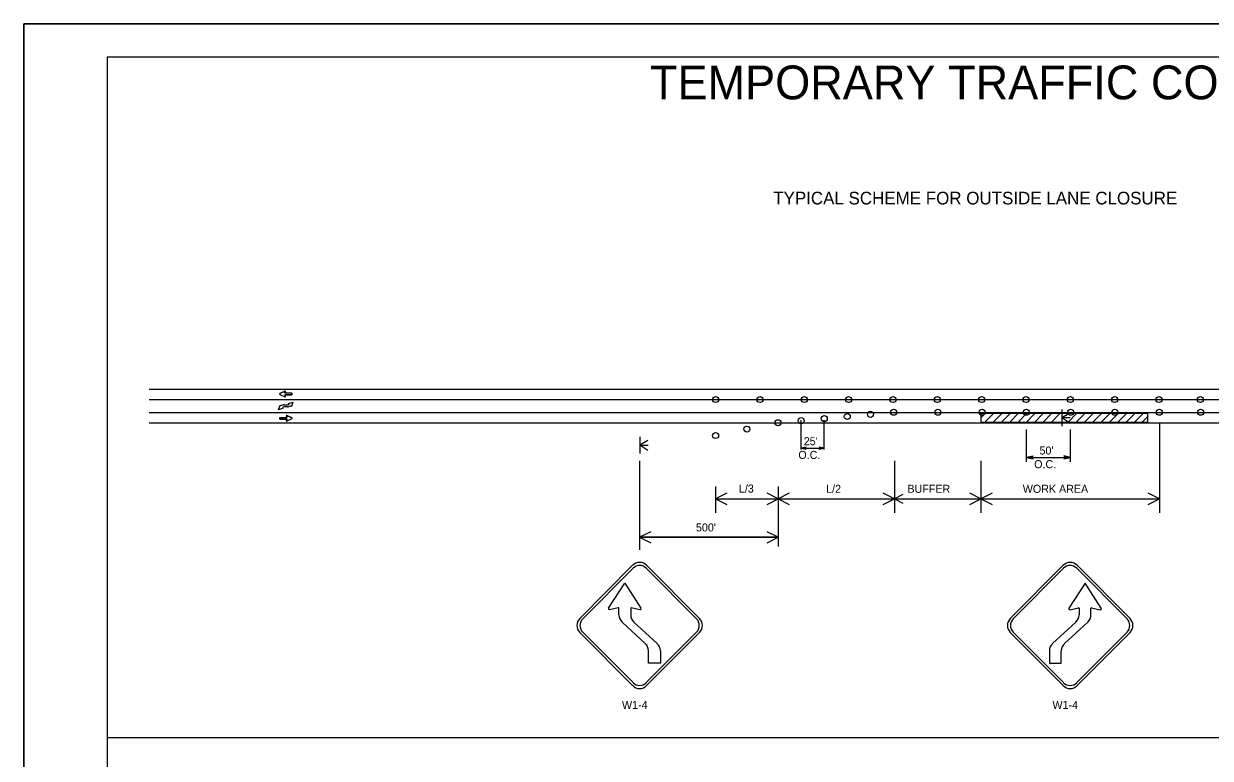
# Model space of a CAD drawing. Extents: x 0 to 34, y 0 to 22.
# Drawn here: x 0 to 17.79, y 11 to 22 of the extents above; entities that cross this region are included whole.
import ezdxf

# ---------------------------------------------------------------- set-up
doc = ezdxf.new("R2010")
doc.units = 0
for name, color, linetype in [('ANNO-SHT', 7, 'Continuous'), ('Level 1', 7, 'Continuous'), ('Level 12', 7, 'Continuous'), ('Level 32', 7, 'Continuous'), ('Level 40', 7, 'Continuous'), ('PlotBorder', 7, 'Continuous'), ('SHADE-GENERIC', 7, 'Continuous'), ('SHT-BNDRY', 7, 'Continuous'), ('SHT-FENCE', 7, 'Continuous')]:
    doc.layers.add(name, color=color, linetype=linetype)

msp = doc.modelspace()

# ---------------------------------------------------------------- linework, layer by layer
at = {"layer": 'Level 1'}
for p, q in [((1.882, 16.527), (29.895, 16.527)), ((1.882, 16.372), (29.895, 16.372)), ((3.915, 16.499), (3.84, 16.461)), ((3.84, 16.461), (3.915, 16.499)), ((3.84, 16.449), (3.915, 16.411)), ((3.84, 16.449), (3.915, 16.411)), ((3.911, 16.497), (3.911, 16.497)), ((3.913, 16.473), (3.924, 16.489)), ((3.924, 16.489), (3.913, 16.473)), ((3.924, 16.421), (3.913, 16.437)), ((3.924, 16.421), (3.913, 16.437)), ((4.021, 16.469), (3.916, 16.469)), ((4.021, 16.469), (3.916, 16.469)), ((3.916, 16.441), (4.021, 16.441)), ((4.021, 16.441), (3.916, 16.441)), ((4.021, 16.441), (4.021, 16.469)), ((4.021, 16.469), (4.021, 16.441)), ((15.561, 16.222), (15.561, 16.097)), ((1.882, 16.18), (29.895, 16.18)), ((1.882, 16.025), (29.895, 16.025)), ((3.84, 16.077), (3.84, 16.105)), ((3.84, 16.105), (3.946, 16.105)), ((3.84, 16.105), (3.946, 16.105)), ((3.84, 16.105), (3.84, 16.077)), ((3.945, 16.077), (3.84, 16.077)), ((3.84, 16.077), (3.945, 16.077)), ((3.948, 16.109), (3.937, 16.125)), ((3.937, 16.125), (3.948, 16.109)), ((3.937, 16.057), (3.948, 16.073)), ((3.937, 16.057), (3.948, 16.073)), ((3.946, 16.135), (4.021, 16.098)), ((4.021, 16.098), (3.946, 16.135)), ((4.021, 16.085), (3.946, 16.047)), ((4.021, 16.085), (3.946, 16.047)), ((3.951, 16.133), (3.951, 16.133)), ((11.081, 16.18), (11.535, 16.18)), ((11.138, 16.025), (11.478, 16.025)), ((11.18, 16.025), (11.435, 16.025)), ((11.654, 15.622), (11.654, 16.062)), ((12, 15.622), (12, 16.062)), ((15.561, 16.103), (15.682, 16.174)), ((15.561, 16.103), (15.68, 16.022)), ((15.561, 16.101), (15.686, 16.101)), ((15.561, 16.097), (15.561, 15.972)), ((17.024, 16.025), (17.024, 14.674)), ((15.03, 15.437), (15.03, 15.922)), ((15.561, 15.972), (15.561, 15.972)), ((15.693, 15.437), (15.693, 15.922)), ((9.235, 15.812), (9.235, 15.687)), ((9.235, 15.693), (9.355, 15.764)), ((9.235, 15.693), (9.354, 15.612)), ((9.235, 15.691), (9.36, 15.691)), ((9.235, 15.687), (9.235, 15.562)), ((11.729, 15.66), (11.654, 15.645)), ((11.699, 15.645), (11.729, 15.66)), ((12, 15.645), (11.925, 15.661)), ((11.925, 15.661), (11.955, 15.645)), ((9.235, 15.562), (9.235, 15.562)), ((11.654, 15.645), (12, 15.645)), ((11.654, 15.645), (11.729, 15.629)), ((11.729, 15.629), (11.699, 15.645)), ((11.955, 15.645), (11.925, 15.63)), ((11.925, 15.63), (12, 15.645)), ((15.13, 15.526), (15.03, 15.506)), ((15.03, 15.506), (15.693, 15.506)), ((15.03, 15.506), (15.13, 15.485)), ((15.089, 15.506), (15.13, 15.526)), ((15.13, 15.485), (15.089, 15.506)), ((15.693, 15.506), (15.593, 15.527)), ((15.593, 15.527), (15.633, 15.506)), ((15.633, 15.506), (15.593, 15.486)), ((15.593, 15.486), (15.693, 15.506)), ((9.233, 15.453), (9.233, 14.123)), ((13.051, 15.453), (13.051, 14.674)), ((14.349, 15.453), (14.349, 14.674)), ((10.372, 15.07), (10.372, 14.674)), ((11.308, 15.07), (11.308, 14.172)), ((10.372, 14.885), (17.024, 14.885)), ((9.233, 14.309), (11.308, 14.309)), ((8.334, 13.093), (9.128, 13.89)), ((9.337, 13.89), (10.131, 13.093)), ((15.582, 13.89), (14.788, 13.093)), ((16.585, 13.093), (15.791, 13.89)), ((8.379, 13.088), (9.134, 13.845)), ((9.332, 13.845), (10.086, 13.088)), ((15.587, 13.845), (14.833, 13.088)), ((16.54, 13.088), (15.786, 13.845)), ((9.128, 12.087), (8.334, 12.884)), ((9.134, 12.132), (8.379, 12.889)), ((10.086, 12.889), (9.332, 12.132)), ((10.131, 12.884), (9.337, 12.087)), ((14.788, 12.884), (15.582, 12.087)), ((14.833, 12.889), (15.587, 12.132)), ((15.786, 12.132), (16.54, 12.889)), ((15.791, 12.087), (16.585, 12.884)), ((1.25, 11.311), (28.087, 11.311))]:
    msp.add_line(p, q, dxfattribs=at)
msp.add_lwpolyline([(16.851, 16.161), (14.349, 16.161), (14.349, 16.033), (16.851, 16.033)], close=True, dxfattribs=at)
for points in [[(14.349, 16.099), (14.411, 16.161)], [(14.408, 16.033), (14.536, 16.161)], [(14.532, 16.033), (14.66, 16.161)], [(14.657, 16.033), (14.785, 16.161)], [(14.781, 16.033), (14.909, 16.161)], [(14.906, 16.033), (15.034, 16.161)], [(15.031, 16.033), (15.159, 16.161)], [(15.155, 16.033), (15.283, 16.161)], [(15.28, 16.033), (15.408, 16.161)], [(15.405, 16.033), (15.533, 16.161)], [(15.654, 16.033), (15.782, 16.161)], [(15.778, 16.033), (15.907, 16.161)], [(15.903, 16.033), (16.031, 16.161)], [(16.028, 16.033), (16.156, 16.161)], [(16.152, 16.033), (16.28, 16.161)], [(16.277, 16.033), (16.405, 16.161)], [(16.402, 16.033), (16.53, 16.161)], [(16.526, 16.033), (16.654, 16.161)], [(16.651, 16.033), (16.779, 16.161)], [(16.769, 16.039), (16.855, 16.125)], [(10.538, 14.968), (10.372, 14.885), (10.538, 14.801)], [(11.142, 14.801), (11.308, 14.885), (11.142, 14.968)], [(11.474, 14.968), (11.308, 14.885), (11.474, 14.801)], [(12.885, 14.801), (13.051, 14.885), (12.885, 14.968)], [(13.176, 14.948), (13.051, 14.885), (13.176, 14.822)], [(14.183, 14.801), (14.349, 14.885), (14.183, 14.968)], [(14.515, 14.968), (14.349, 14.885), (14.515, 14.801)], [(16.857, 14.801), (17.024, 14.885), (16.857, 14.968)], [(9.399, 14.392), (9.233, 14.309), (9.399, 14.225)], [(11.142, 14.225), (11.308, 14.309), (11.142, 14.392)]]:
    msp.add_lwpolyline(points, dxfattribs=at)
for centre, major_axis, start_param, end_param in [((3.843, 16.455), (0, -0.00695), 3.604777, 5.819581), ((3.843, 16.455), (0, -0.00695), 3.604777, 5.819581), ((3.916, 16.472), (0, -0.00278), 4.123532, 6.282975), ((3.916, 16.472), (0, -0.00278), 4.123532, 6.282975), ((3.916, 16.439), (0, -0.00278), 3.141383, 5.300826), ((3.916, 16.439), (0, -0.00278), 3.141383, 5.300826), ((3.918, 16.493), (0, 0.00695), 4.124176, 6.746623), ((3.918, 16.493), (0, 0.00695), 4.124176, 6.746623), ((3.918, 16.418), (0, -0.00695), 5.819328, 8.441774), ((3.918, 16.418), (0, -0.00695), 5.819328, 8.441774), ((3.943, 16.129), (0, -0.00695), 2.678155, 5.300602), ((3.943, 16.129), (0, -0.00695), 2.678155, 5.300602), ((3.943, 16.054), (0, -0.00695), 4.124596, 6.747043), ((3.943, 16.054), (0, -0.00695), 4.124596, 6.747043), ((3.945, 16.108), (0, 0.00278), 3.141803, 5.301246), ((3.945, 16.075), (0, 0.00278), 4.123952, 6.283395), ((4.018, 16.091), (0, -0.00695), 0.463604, 2.678408), ((4.018, 16.091), (0, -0.00695), 0.463604, 2.678408), ((9.233, 13.785), (0, -0.148), 2.356194, 3.926991), ((9.233, 13.746), (0, -0.141), 2.356194, 3.926991), ((15.686, 13.785), (0, 0.148), 5.497787, 7.068583), ((15.686, 13.746), (0, 0.141), 5.497787, 7.068583), ((8.439, 12.988), (0, -0.148), 3.926991, 5.497787), ((8.479, 12.988), (0, -0.141), 3.926991, 5.497787), ((9.987, 12.988), (0, 0.141), 3.926991, 5.497787), ((10.027, 12.988), (0, 0.148), 3.926991, 5.497787), ((14.893, 12.988), (0, -0.148), 3.926991, 5.497787), ((14.932, 12.988), (0, -0.141), 3.926991, 5.497787), ((16.44, 12.988), (0, 0.141), 3.926991, 5.497787), ((16.48, 12.988), (0, 0.148), 3.926991, 5.497787), ((9.233, 12.231), (0, -0.141), 5.497787, 7.068583), ((15.686, 12.231), (0, 0.141), 2.356194, 3.926991), ((9.233, 12.192), (0, -0.148), 5.497787, 7.068583), ((15.686, 12.192), (0, 0.148), 2.356194, 3.926991)]:
    msp.add_ellipse(centre, major_axis=major_axis, ratio=0.996122, start_param=start_param, end_param=end_param, dxfattribs=at)
at = {"layer": 'Level 12'}
for p, q in [((8.768, 13.248), (9.01, 13.624)), ((9.01, 13.624), (9.253, 13.248)), ((15.909, 13.624), (15.666, 13.248)), ((16.151, 13.248), (15.909, 13.624)), ((8.913, 13.253), (8.783, 13.225)), ((8.922, 13.149), (8.922, 13.246)), ((9.099, 13.246), (9.099, 13.149)), ((9.237, 13.225), (9.108, 13.253)), ((15.682, 13.225), (15.811, 13.253)), ((15.82, 13.246), (15.82, 13.149)), ((15.997, 13.149), (15.997, 13.246)), ((16.006, 13.253), (16.136, 13.225)), ((9.318, 12.716), (8.969, 13.04)), ((9.146, 13.04), (9.496, 12.716)), ((15.773, 13.04), (15.423, 12.716)), ((15.601, 12.716), (15.95, 13.04)), ((9.366, 12.426), (9.366, 12.607)), ((9.543, 12.607), (9.543, 12.426)), ((15.376, 12.607), (15.376, 12.426)), ((15.553, 12.426), (15.553, 12.607)), ((9.543, 12.426), (9.366, 12.426)), ((15.376, 12.426), (15.553, 12.426))]:
    msp.add_line(p, q, dxfattribs=at)
for centre, major_axis, start_param, end_param in [((8.78, 13.24), (0, -0.0148), 4.138522, 6.493961), ((8.914, 13.246), (0, 0.00741), 4.712389, 6.494027), ((9.106, 13.246), (0, -0.00741), 2.928948, 4.712389), ((9.24, 13.24), (0, -0.0148), 6.073076, 8.42959), ((15.679, 13.24), (0, -0.0148), 4.13678, 6.493294), ((15.813, 13.246), (0, 0.00741), 4.712389, 6.49583), ((16.005, 13.246), (0, -0.00741), 2.930751, 4.712389), ((16.139, 13.24), (0, 0.0148), 2.930817, 5.286256), ((9.069, 13.149), (0, -0.148), 4.712389, 5.53721), ((9.247, 13.149), (0, -0.148), 4.712389, 5.536983), ((15.672, 13.149), (0, 0.148), 3.887795, 4.712389), ((15.85, 13.149), (0, -0.148), 0.745975, 1.570796), ((9.218, 12.607), (0, 0.148), 4.712389, 5.539086), ((9.396, 12.607), (0, 0.148), 4.712389, 5.53724), ((15.523, 12.607), (0, 0.148), 0.745945, 1.570796), ((15.701, 12.607), (0, 0.148), 0.744099, 1.570796)]:
    msp.add_ellipse(centre, major_axis=major_axis, ratio=0.996122, start_param=start_param, end_param=end_param, dxfattribs=at)
at = {"layer": 'Level 32'}
msp.add_line((11.308, 14.309), (9.233, 14.309), dxfattribs=at)
at = {"layer": 'Level 40'}
for p, q in [((3.821, 16.22), (3.844, 16.287)), ((3.821, 16.22), (3.844, 16.287)), ((3.844, 16.287), (3.855, 16.276)), ((3.844, 16.287), (3.855, 16.276)), ((3.903, 16.293), (3.954, 16.293)), ((3.903, 16.293), (3.954, 16.293))]:
    msp.add_line(p, q, dxfattribs=at)
msp.add_ellipse((3.903, 16.215), major_axis=(0, 0.0782), ratio=0.996122, start_param=6.278143, end_param=6.939045, dxfattribs=at)
msp.add_ellipse((3.903, 16.215), major_axis=(0, 0.0782), ratio=0.996122, start_param=6.278143, end_param=6.939045, dxfattribs=at)
at = {"layer": 'PlotBorder'}
msp.add_lwpolyline([(0, 0), (34, 0), (34, 22), (0, 22)], close=True, dxfattribs=at)
at = {"layer": 'SHADE-GENERIC'}
for p, q in [((3.915, 16.499), (3.84, 16.461)), ((3.84, 16.449), (3.915, 16.411)), ((3.913, 16.473), (3.924, 16.489)), ((3.924, 16.421), (3.913, 16.437)), ((4.021, 16.469), (3.916, 16.469)), ((3.916, 16.441), (4.021, 16.441)), ((4.021, 16.441), (4.021, 16.469)), ((3.821, 16.22), (3.844, 16.287)), ((3.888, 16.243), (3.821, 16.22)), ((3.844, 16.287), (3.855, 16.276)), ((3.877, 16.254), (3.888, 16.243)), ((3.903, 16.293), (3.954, 16.293)), ((3.954, 16.261), (3.903, 16.262)), ((3.968, 16.312), (4.036, 16.334)), ((3.979, 16.3), (3.968, 16.312)), ((4.012, 16.267), (4.001, 16.278)), ((4.036, 16.334), (4.012, 16.267)), ((3.84, 16.077), (3.84, 16.105)), ((3.84, 16.105), (3.946, 16.105)), ((3.945, 16.077), (3.84, 16.077)), ((3.948, 16.109), (3.937, 16.125)), ((3.937, 16.057), (3.948, 16.073)), ((3.946, 16.135), (4.021, 16.098)), ((4.021, 16.085), (3.946, 16.047))]:
    msp.add_line(p, q, dxfattribs=at)
for centre, major_axis, start_param, end_param in [((3.843, 16.455), (0, -0.00695), 3.604777, 5.819581), ((3.916, 16.472), (0, -0.00278), 4.123532, 6.282975), ((3.916, 16.439), (0, -0.00278), 3.141383, 5.300826), ((3.918, 16.493), (0, 0.00695), 4.124176, 6.746623), ((3.918, 16.418), (0, -0.00695), 5.819328, 8.441774), ((3.903, 16.215), (0, 0.0782), 6.278143, 6.939045), ((3.903, 16.215), (0, 0.0469), 6.278143, 6.863542), ((3.954, 16.34), (0, -0.0469), 6.278143, 6.863542), ((3.954, 16.34), (0, -0.0782), 6.278143, 6.939045), ((3.943, 16.129), (0, -0.00695), 2.678155, 5.300602), ((3.943, 16.054), (0, -0.00695), 4.124596, 6.747043), ((4.018, 16.091), (0, -0.00695), 0.463604, 2.678408)]:
    msp.add_ellipse(centre, major_axis=major_axis, ratio=0.996122, start_param=start_param, end_param=end_param, dxfattribs=at)
for centre, major_axis in [((10.372, 16.372), (0, 0.0452)), ((11.037, 16.372), (0, 0.0452)), ((11.702, 16.372), (0, 0.0452)), ((12.366, 16.372), (0, 0.0452)), ((13.031, 16.372), (0, 0.0452)), ((13.696, 16.372), (0, 0.0452)), ((14.36, 16.372), (0, 0.0452)), ((15.025, 16.372), (0, 0.0452)), ((15.69, 16.372), (0, 0.0452)), ((16.354, 16.372), (0, 0.0452)), ((17.019, 16.372), (0, 0.0452)), ((17.638, 16.372), (0, 0.0452)), ((12.693, 16.15), (0, 0.0452)), ((13.04, 16.181), (0, 0.0452)), ((13.703, 16.181), (0, 0.0452)), ((14.367, 16.181), (0, 0.0452)), ((15.03, 16.181), (0, 0.0452)), ((15.693, 16.181), (0, 0.0452)), ((16.356, 16.181), (0, 0.0452)), ((17.024, 16.181), (0, -0.0452)), ((17.642, 16.181), (0, -0.0452)), ((11.308, 16.025), (0, 0.0452)), ((11.654, 16.056), (0, 0.0452)), ((12, 16.087), (0, 0.0452)), ((12.346, 16.118), (0, 0.0452)), ((10.372, 15.833), (0, 0.0452)), ((10.84, 15.929), (0, 0.0452))]:
    msp.add_ellipse(centre, major_axis=major_axis, ratio=0.996122, dxfattribs=at)
at = {"layer": 'SHT-BNDRY'}
msp.add_lwpolyline([(1.25, 0.5), (33.5, 0.5), (33.5, 21.5), (1.25, 21.5)], close=True, dxfattribs=at)
at = {"layer": 'SHT-FENCE'}
msp.add_lwpolyline([(0, 22), (34, 22), (34, 0), (0, 0)], close=True, dxfattribs=at)

# ---------------------------------------------------------------- texts
at = {"layer": 'ANNO-SHT'}
msp.add_text('TEMPORARY TRAFFIC CONTROL PLAN SHEET', height=0.50546, dxfattribs=at).set_placement((9.387, 20.869))
at = {"layer": 'Level 1'}
for s, height, p in [('TYPICAL SCHEME FOR OUTSIDE LANE CLOSURE', 0.19, (11.235, 19.294)), ("25'", 0.12, (11.693, 15.688)), ("50'", 0.12, (15.227, 15.549)), ('O.C.', 0.12, (11.612, 15.483)), ('O.C.', 0.12, (15.147, 15.344)), ('L/3', 0.12, (10.721, 14.979)), (' L/2', 0.12, (11.984, 14.975)), ('BUFFER', 0.12, (13.247, 14.975)), ('WORK AREA', 0.12, (14.976, 14.975)), ("500'", 0.12, (10.077, 14.397)), ('W1-4', 0.12, (8.968, 11.738)), ('W1-4', 0.12, (15.421, 11.738))]:
    msp.add_text(s, height=height, dxfattribs=at).set_placement(p)

doc.saveas('drawing.dxf')
